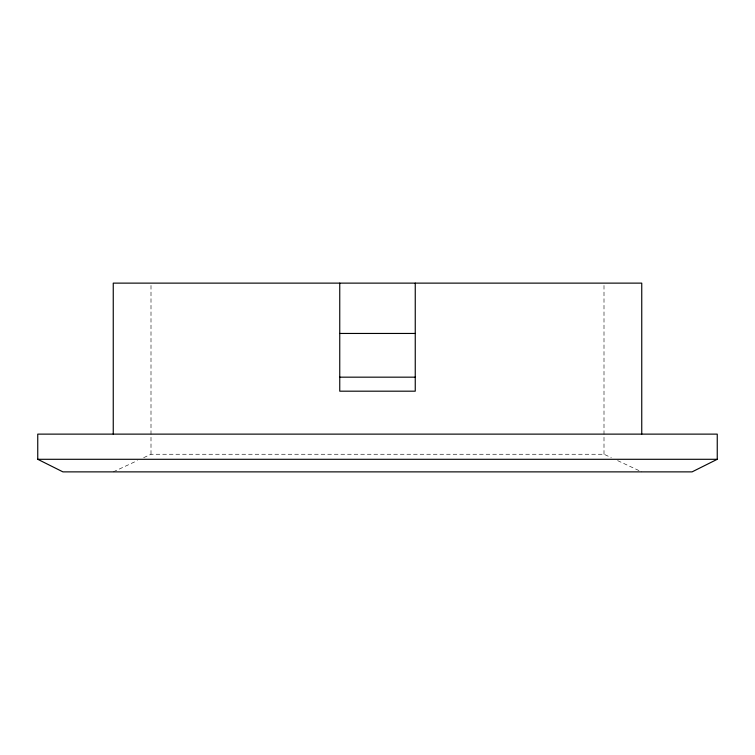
<?xml version="1.0" encoding="UTF-8"?>
<svg xmlns="http://www.w3.org/2000/svg" width="755" height="755" viewBox="0 0 755 755"><rect width="100%" height="100%" fill="white"/><g stroke="black" fill="none" stroke-linecap="round" stroke-linejoin="round"><path stroke-width="0.57" stroke-dasharray="3.77 2.83" d="M113.25 471.875L137.372 460.616M143.658 457.681L151 454.255L604 454.255L611.342 457.681M617.628 460.616L641.75 471.875M604 285.466L604 454.255M151 285.466L151 454.255"/><path stroke-width="1.13" d="M717.25 459.295L692.08 471.875L62.92 471.875L37.75 459.295L37.75 434.125L717.25 434.125L717.25 459.295L37.75 459.295M339.75 333.455L415.25 333.455M339.75 377.17L415.25 377.17M641.75 434.125L641.75 283.125L113.25 283.125L113.25 434.125M415.25 283.125L415.25 391.184L339.75 391.184L339.75 283.125"/></g></svg>
